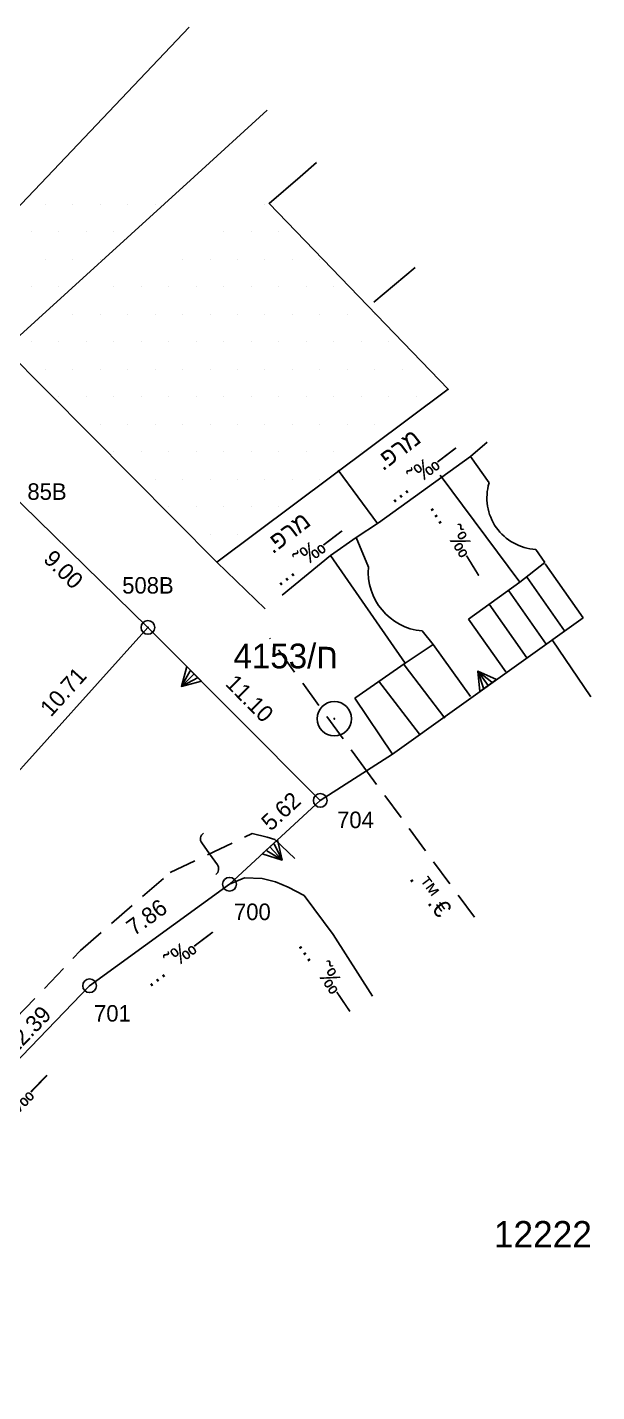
# Model space of a CAD drawing. Header units: feet. Extents: x 199929 to 200372, y 746507 to 746908.
# Drawn here: x 200264.8 to 200290.7, y 746632.3 to 746694.3 of the extents above; entities that cross this region are included whole.
import ezdxf
from ezdxf.enums import TextEntityAlignment as Align

# ---------------------------------------------------------------- set-up
doc = ezdxf.new("R2010")
doc.units = ezdxf.units.FT
doc.header["$LTSCALE"] = 5
doc.header["$MEASUREMENT"] = 0
doc.linetypes.add('HIDDEN', pattern=[0.375, 0.25, -0.125])
doc.layers.get('0').update_dxf_attribs({"linetype": 'CONTINUOUS'})
for name, color, linetype in [('171', 3, 'HIDDEN'), ('1BATIM', 7, 'CONTINUOUS'), ('1KIR-EVEN', 7, 'CONTINUOUS'), ('1MADREGOT', 7, 'CONTINUOUS'), ('1T', 7, 'CONTINUOUS'), ('2GUVER_POLY', 7, 'CONTINUOUS'), ('2NEW_PT', 7, 'CONTINUOUS'), ('701', 3, 'CONTINUOUS'), ('701_H', 3, 'CONTINUOUS'), ('712A', 7, 'CONTINUOUS'), ('9283', 3, 'CONTINUOUS'), ('GVUL_C51-', 7, 'CONTINUOUS'), ('OLD_FRONTS', 7, 'CONTINUOUS'), ('SHACHEN', 7, 'CONTINUOUS'), ('TR_ANOT_FRONTS', 7, 'CONTINUOUS'), ('TR_ANOT_L', 7, 'CONTINUOUS'), ('TR_GUSH_MARKS', 7, 'CONTINUOUS')]:
    doc.layers.add(name, color=color, linetype=linetype)
doc.styles.add('TRHEBTXT', font='HEBTXT.SHX')

# ---------------------------------------------------------------- blocks, each defined once
blk = doc.blocks.new('TRP0002')
at = {"linetype": 'Continuous'}
blk.add_circle((0, 0, 3000), 0.5, dxfattribs=at)
blk.add_point((0, 0))
at = {"style": 'TRHEBTXT', "flags": 8}
blk.add_attdef('NAME', text='', height=1.2, dxfattribs=at).set_placement((0, 2.1), align=Align.BOTTOM_CENTER)
blk.add_attdef('HIGHTM', text='', height=1.6, dxfattribs=at).set_placement((-1, 0), align=Align.RIGHT)
blk.add_attdef('HIGHTC', (1, 0), '', height=1.6, dxfattribs=at)
blk.add_attdef('MARK', text='', height=2, dxfattribs=at).set_placement((0, -1.3), align=Align.TOP_CENTER)
blk = doc.blocks.new('*X93')
at = {"color": 0}
for p, q in [((200265.625, 746686.25), (200265.625, 746686.25)), ((200266.875, 746686.25), (200266.875, 746686.25)), ((200268.125, 746686.25), (200268.125, 746686.25)), ((200269.375, 746686.25), (200269.375, 746686.25)), ((200270.625, 746686.25), (200270.625, 746686.25)), ((200263.75, 746685), (200263.75, 746685)), ((200265, 746685), (200265, 746685)), ((200266.25, 746685), (200266.25, 746685)), ((200267.5, 746685), (200267.5, 746685)), ((200268.75, 746685), (200268.75, 746685)), ((200263.125, 746683.75), (200263.125, 746683.75)), ((200264.375, 746683.75), (200264.375, 746683.75)), ((200265.625, 746683.75), (200265.625, 746683.75)), ((200266.875, 746683.75), (200266.875, 746683.75)), ((200268.125, 746683.75), (200268.125, 746683.75)), ((200261.25, 746682.5), (200261.25, 746682.5)), ((200262.5, 746682.5), (200262.5, 746682.5)), ((200263.75, 746682.5), (200263.75, 746682.5)), ((200265, 746682.5), (200265, 746682.5)), ((200266.25, 746682.5), (200266.25, 746682.5)), ((200263.125, 746681.25), (200263.125, 746681.25)), ((200264.375, 746681.25), (200264.375, 746681.25)), ((200263.75, 746680), (200263.75, 746680))]:
    blk.add_line(p, q, dxfattribs=at)
blk = doc.blocks.new('*X97')
at = {"color": 0}
for p, q in [((200275.625, 746686.25), (200275.625, 746686.25)), ((200273.75, 746685), (200273.75, 746685)), ((200275, 746685), (200275, 746685)), ((200276.25, 746685), (200276.25, 746685)), ((200271.875, 746683.75), (200271.875, 746683.75)), ((200273.125, 746683.75), (200273.125, 746683.75)), ((200274.375, 746683.75), (200274.375, 746683.75)), ((200275.625, 746683.75), (200275.625, 746683.75)), ((200276.875, 746683.75), (200276.875, 746683.75)), ((200278.125, 746683.75), (200278.125, 746683.75)), ((200268.75, 746682.5), (200268.75, 746682.5)), ((200270, 746682.5), (200270, 746682.5)), ((200271.25, 746682.5), (200271.25, 746682.5)), ((200272.5, 746682.5), (200272.5, 746682.5)), ((200273.75, 746682.5), (200273.75, 746682.5)), ((200275, 746682.5), (200275, 746682.5)), ((200276.25, 746682.5), (200276.25, 746682.5)), ((200277.5, 746682.5), (200277.5, 746682.5)), ((200278.75, 746682.5), (200278.75, 746682.5)), ((200266.875, 746681.25), (200266.875, 746681.25)), ((200268.125, 746681.25), (200268.125, 746681.25)), ((200269.375, 746681.25), (200269.375, 746681.25)), ((200270.625, 746681.25), (200270.625, 746681.25)), ((200271.875, 746681.25), (200271.875, 746681.25)), ((200273.125, 746681.25), (200273.125, 746681.25)), ((200274.375, 746681.25), (200274.375, 746681.25)), ((200275.625, 746681.25), (200275.625, 746681.25)), ((200276.875, 746681.25), (200276.875, 746681.25)), ((200278.125, 746681.25), (200278.125, 746681.25)), ((200279.375, 746681.25), (200279.375, 746681.25)), ((200280.625, 746681.25), (200280.625, 746681.25)), ((200265, 746680), (200265, 746680)), ((200266.25, 746680), (200266.25, 746680)), ((200267.5, 746680), (200267.5, 746680)), ((200268.75, 746680), (200268.75, 746680)), ((200270, 746680), (200270, 746680)), ((200271.25, 746680), (200271.25, 746680)), ((200272.5, 746680), (200272.5, 746680)), ((200273.75, 746680), (200273.75, 746680)), ((200275, 746680), (200275, 746680)), ((200276.25, 746680), (200276.25, 746680)), ((200277.5, 746680), (200277.5, 746680)), ((200278.75, 746680), (200278.75, 746680)), ((200280, 746680), (200280, 746680)), ((200281.25, 746680), (200281.25, 746680)), ((200265.625, 746678.75), (200265.625, 746678.75)), ((200266.875, 746678.75), (200266.875, 746678.75)), ((200268.125, 746678.75), (200268.125, 746678.75)), ((200269.375, 746678.75), (200269.375, 746678.75)), ((200270.625, 746678.75), (200270.625, 746678.75)), ((200271.875, 746678.75), (200271.875, 746678.75)), ((200273.125, 746678.75), (200273.125, 746678.75)), ((200274.375, 746678.75), (200274.375, 746678.75)), ((200275.625, 746678.75), (200275.625, 746678.75)), ((200276.875, 746678.75), (200276.875, 746678.75)), ((200278.125, 746678.75), (200278.125, 746678.75)), ((200279.375, 746678.75), (200279.375, 746678.75)), ((200280.625, 746678.75), (200280.625, 746678.75)), ((200281.875, 746678.75), (200281.875, 746678.75)), ((200266.25, 746677.5), (200266.25, 746677.5)), ((200267.5, 746677.5), (200267.5, 746677.5)), ((200268.75, 746677.5), (200268.75, 746677.5)), ((200270, 746677.5), (200270, 746677.5)), ((200271.25, 746677.5), (200271.25, 746677.5)), ((200272.5, 746677.5), (200272.5, 746677.5)), ((200273.75, 746677.5), (200273.75, 746677.5)), ((200275, 746677.5), (200275, 746677.5)), ((200276.25, 746677.5), (200276.25, 746677.5)), ((200277.5, 746677.5), (200277.5, 746677.5)), ((200278.75, 746677.5), (200278.75, 746677.5)), ((200280, 746677.5), (200280, 746677.5)), ((200281.25, 746677.5), (200281.25, 746677.5)), ((200282.5, 746677.5), (200282.5, 746677.5)), ((200268.125, 746676.25), (200268.125, 746676.25)), ((200269.375, 746676.25), (200269.375, 746676.25)), ((200270.625, 746676.25), (200270.625, 746676.25)), ((200271.875, 746676.25), (200271.875, 746676.25)), ((200273.125, 746676.25), (200273.125, 746676.25)), ((200274.375, 746676.25), (200274.375, 746676.25)), ((200275.625, 746676.25), (200275.625, 746676.25)), ((200276.875, 746676.25), (200276.875, 746676.25)), ((200278.125, 746676.25), (200278.125, 746676.25)), ((200279.375, 746676.25), (200279.375, 746676.25)), ((200280.625, 746676.25), (200280.625, 746676.25)), ((200268.75, 746675), (200268.75, 746675)), ((200270, 746675), (200270, 746675)), ((200271.25, 746675), (200271.25, 746675)), ((200272.5, 746675), (200272.5, 746675)), ((200273.75, 746675), (200273.75, 746675)), ((200275, 746675), (200275, 746675)), ((200276.25, 746675), (200276.25, 746675)), ((200277.5, 746675), (200277.5, 746675)), ((200278.75, 746675), (200278.75, 746675)), ((200280, 746675), (200280, 746675)), ((200270.625, 746673.75), (200270.625, 746673.75)), ((200271.875, 746673.75), (200271.875, 746673.75)), ((200273.125, 746673.75), (200273.125, 746673.75)), ((200274.375, 746673.75), (200274.375, 746673.75)), ((200275.625, 746673.75), (200275.625, 746673.75)), ((200276.875, 746673.75), (200276.875, 746673.75)), ((200278.125, 746673.75), (200278.125, 746673.75)), ((200271.25, 746672.5), (200271.25, 746672.5)), ((200272.5, 746672.5), (200272.5, 746672.5)), ((200273.75, 746672.5), (200273.75, 746672.5)), ((200275, 746672.5), (200275, 746672.5)), ((200276.25, 746672.5), (200276.25, 746672.5)), ((200273.125, 746671.25), (200273.125, 746671.25)), ((200274.375, 746671.25), (200274.375, 746671.25))]:
    blk.add_line(p, q, dxfattribs=at)
blk = doc.blocks.new('ANOT1')
at = {"style": 'TRHEBTXT', "flags": 8}
blk.add_attdef('TEXT', text='', height=1.28, dxfattribs=at).set_placement((0, -1.497), align=Align.TOP_CENTER)
blk = doc.blocks.new('ANOT13')
at = {"style": 'TRHEBTXT', "flags": 8}
blk.add_attdef('TEXT', text='', height=1.28, dxfattribs=at).set_placement((0.044, -1.475), align=Align.TOP_CENTER)
blk = doc.blocks.new('TRP0012')
at = {"linetype": 'Continuous'}
for centre, radius in [((0, 0, 3000), 1.25), ((0, 0, 3001), 0.03)]:
    blk.add_circle(centre, radius, dxfattribs=at)
blk.add_point((0, 0))
at = {"style": 'TRHEBTXT', "flags": 8}
blk.add_attdef('NAME', text='', height=1.8, dxfattribs=at).set_placement((0, 2.1), align=Align.BOTTOM_CENTER)
blk.add_attdef('HIGHTM', text='', height=1.6, dxfattribs=at).set_placement((-1.75, 0), align=Align.RIGHT)
blk.add_attdef('HIGHTC', (1.75, 0), '', height=1.6, dxfattribs=at)
blk.add_attdef('MARK', text='', height=2, dxfattribs=at).set_placement((0, -1.75), align=Align.TOP_CENTER)
blk = doc.blocks.new('TR_FRONT')
at = {"style": 'TRHEBTXT', "flags": 8}
blk.add_attdef('FRONT', text='', height=1.2, dxfattribs=at).set_placement((0, -1), align=Align.TOP_CENTER)
blk = doc.blocks.new('ANOT105')
blk.add_lwpolyline([(0.255, 1.539, 0.414214), (-0.158, 0.965), (0, 0), (0.184, -0.968, -0.414214), (-0.213, -1.553)], format="xyb")
blk = doc.blocks.new('GUSHMARK')
for p, q in [((-0.025, 0.772), (-0.262, 0.028)), ((0, 0.867), (0, 0)), ((0.023, 0.765), (0.24, 0.036))]:
    blk.add_line(p, q)
at = {"layer": 'TR_GUSH_MARKS'}
blk.add_lwpolyline([(0.501, 0), (0, 0.867), (-0.501, 0)], close=True, dxfattribs=at)
blk = doc.blocks.new('ANOT101')
at = {"xscale": 1.5, "yscale": 1.5, "zscale": 1.5}
blk.add_blockref('GUSHMARK', (0, 0), dxfattribs=at)
blk = doc.blocks.new('*U286')
at = {"layer": '1T', "style": 'TRHEBTXT'}
blk.add_text('12222 ™…‚', height=1.2, dxfattribs=at).set_placement((200286.036, 746638.829))

msp = doc.modelspace()

# ---------------------------------------------------------------- linework, layer by layer
at = {"layer": '171'}
for p, q in [((200280.29, 746660.44), (200275.845, 746666.521)), ((200285.15, 746653.84), (200280.29, 746660.44))]:
    msp.add_line(p, q, dxfattribs=at)
msp.add_lwpolyline([(200197.85, 746572.54), (200197.08, 746573.6), (200196.88, 746574.42), (200196.88, 746575.11), (200196.99, 746575.53), (200197.27, 746576.62), (200202.88, 746583.47), (200209.21, 746590.08), (200219.84, 746601.48), (200228.48, 746610.85), (200239.3, 746622.95), (200250.05, 746634.33), (200267.23, 746652.32), (200271.31, 746655.87), (200275.04, 746657.64), (200275.72, 746657.48), (200276.08, 746657.38), (200277.39, 746656.12)], dxfattribs=at)
at = {"layer": '1BATIM'}
msp.add_line((200288.69, 746666.45), (200290.446, 746663.858), dxfattribs=at)
at = {"layer": '1KIR-EVEN'}
for p, q in [((200285.74, 746675.44), (200284.98, 746674.78)), ((200284.98, 746674.78), (200280.79, 746671.76)), ((200285.82, 746673.58), (200284.98, 746674.78)), ((200287.22, 746669.07), (200283.6, 746673.94)), ((200279.77, 746671.1), (200280.79, 746671.76)), ((200278.6, 746670.28), (200279.77, 746671.1)), ((200279.77, 746671.1), (200280.338, 746669.748)), ((200288.35, 746669.96), (200287.94, 746670.56)), ((200278.6, 746670.28), (200276.4, 746668.48)), ((200278.6, 746670.28), (200282, 746665.39)), ((200287.22, 746669.07), (200288.35, 746669.96)), ((200284.88, 746667.39), (200287.22, 746669.07)), ((200283.28, 746666.23), (200282.77, 746666.85)), ((200282, 746665.39), (200283.28, 746666.23)), ((200282, 746665.39), (200279.71, 746663.8))]:
    msp.add_line(p, q, dxfattribs=at)
for centre, radius, start, end in [((200288.068, 746672.904), 2.347, 163.25954, 266.87715), ((200283.024, 746669.542), 2.704, 175.16556, 264.59981)]:
    msp.add_arc(centre, radius, start, end, dxfattribs=at)
at = {"layer": '1MADREGOT'}
for p, q in [((200288.378, 746669.897), (200290.094, 746667.455)), ((200287.555, 746669.276), (200289.257, 746666.854)), ((200286.72, 746668.681), (200288.422, 746666.258)), ((200285.827, 746668.07), (200287.542, 746665.628)), ((200284.88, 746667.39), (200286.576, 746664.988)), ((200283.28, 746666.23), (200284.97, 746663.865)), ((200281.953, 746665.307), (200283.81, 746662.889)), ((200280.785, 746664.589), (200282.648, 746662.162)), ((200279.71, 746663.8), (200281.43, 746661.25))]:
    msp.add_line(p, q, dxfattribs=at)
at = {"layer": '701'}
for points in [[(200265.712, 746687.5), (200272.178, 746694.292)], [(200265.712, 746687.5), (200272.178, 746694.292)], [(200275.722, 746690.526), (200272.396, 746687.5)], [(200275.722, 746690.526), (200272.396, 746687.5)], [(200277.966, 746688.141), (200277.224, 746687.5)], [(200277.966, 746688.141), (200277.224, 746687.5)], [(200272.396, 746687.5), (200263.8, 746679.68), (200260.99, 746682.54), (200265.712, 746687.5)], [(200277.224, 746687.5), (200275.81, 746686.28), (200283.96, 746677.84), (200273.43, 746669.98), (200263.8, 746679.68)], [(200280.58, 746681.79), (200282.453, 746683.373)]]:
    msp.add_lwpolyline(points, dxfattribs=at)
at = {"layer": '712A'}
for p, q in [((200280.737, 746671.735), (200278.954, 746674.163)), ((200273.43, 746669.98), (200275.627, 746667.854))]:
    msp.add_line(p, q, dxfattribs=at)
at = {"layer": '9283'}
msp.add_lwpolyline([(200280.52, 746650.25), (200278.73, 746653.06), (200277.4, 746654.83), (200276.68, 746655.2), (200276.11, 746655.45), (200275.49, 746655.6), (200274.7, 746655.63), (200274.01, 746655.34)], dxfattribs=at)
at = {"layer": 'GVUL_C51-'}
for p, q in [((200263.86, 746673.3), (200270.3, 746667.013)), ((200263.13, 746659.06), (200270.3, 746667.013)), ((200270.3, 746667.013), (200278.141, 746659.15)), ((200274.01, 746655.34), (200278.141, 746659.15)), ((200267.643, 746650.726), (200274.01, 746655.34)), ((200259.047, 746641.796), (200267.643, 746650.726))]:
    msp.add_line(p, q, dxfattribs=at)
at = {"layer": 'SHACHEN'}
for p, q in [((200281.43, 746661.25), (200290.094, 746667.455)), ((200278.141, 746659.15), (200281.43, 746661.25))]:
    msp.add_line(p, q, dxfattribs=at)

# ---------------------------------------------------------------- block references
msp.add_blockref('*U286', (0, 0))
at = {"layer": '2GUVER_POLY'}
ref = msp.add_blockref('TRP0012', (200278.78, 746662.86), dxfattribs=dict(at, xscale=0.625, yscale=0.625, zscale=0.625))
ref.add_attrib('NAME', '4153/ח', dxfattribs={"layer": '0', "height": 1.125, "style": 'TRHEBTXT', "flags": 8}).set_placement((200276.571, 746664.814), align=Align.BOTTOM_CENTER)
at = {"layer": '2NEW_PT'}
ref = msp.add_blockref('TRP0002', (200263.86, 746673.3), dxfattribs=dict(at, xscale=0.625, yscale=0.625, zscale=0.625))
ref.add_attrib('NAME', '85B', dxfattribs={"layer": '0', "height": 0.75, "style": 'TRHEBTXT', "flags": 8}).set_placement((200265.708, 746672.587), align=Align.BOTTOM_CENTER)
at = {"layer": '2NEW_PT', "xscale": 0.625, "yscale": 0.625, "zscale": 0.625}
msp.add_blockref('TRP0002', (200270.3, 746667.013), dxfattribs=at).add_auto_attribs({'NAME': '508B'})
at = {"layer": '2NEW_PT'}
ref = msp.add_blockref('TRP0002', (200278.141, 746659.15), dxfattribs=dict(at, xscale=0.625, yscale=0.625, zscale=0.625))
ref.add_attrib('NAME', '704', dxfattribs={"layer": '0', "height": 0.75, "style": 'TRHEBTXT', "flags": 8}).set_placement((200279.741, 746657.665), align=Align.BOTTOM_CENTER)
ref = msp.add_blockref('TRP0002', (200274.01, 746655.34), dxfattribs=dict(at, xscale=0.625, yscale=0.625, zscale=0.625))
ref.add_attrib('NAME', '700', dxfattribs={"layer": '0', "height": 0.75, "style": 'TRHEBTXT', "flags": 8}).set_placement((200275.051, 746653.485), align=Align.BOTTOM_CENTER)
ref = msp.add_blockref('TRP0002', (200267.643, 746650.726), dxfattribs=dict(at, xscale=0.625, yscale=0.625, zscale=0.625))
ref.add_attrib('NAME', '701', dxfattribs={"layer": '0', "height": 0.75, "style": 'TRHEBTXT', "flags": 8}).set_placement((200268.684, 746648.871), align=Align.BOTTOM_CENTER)
at = {"layer": '701_H'}
for name in ['*X93', '*X97']:
    msp.add_blockref(name, (0, 0), dxfattribs=at)
at = {"layer": 'OLD_FRONTS'}
ref = msp.add_blockref('TR_FRONT', (200267.08, 746670.157), dxfattribs=dict(at, xscale=0.625, yscale=0.625, zscale=0.625, rotation=135.6902771992981))
ref.add_attrib('FRONT', '9.00', dxfattribs={"layer": '0', "height": 0.75, "rotation": 315.69028, "style": 'TRHEBTXT', "flags": 8}).set_placement((200266.722, 746669.916), align=Align.TOP_CENTER)
ref = msp.add_blockref('TR_FRONT', (200266.715, 746663.037), dxfattribs=dict(at, xscale=0.625, yscale=0.625, zscale=0.625, rotation=227.963807898448))
ref.add_attrib('FRONT', '10.71', dxfattribs={"layer": '0', "height": 0.75, "rotation": 47.96381, "style": 'TRHEBTXT', "flags": 8}).set_placement((200266.169, 746664.343), align=Align.TOP_CENTER)
at = {"layer": 'TR_ANOT_FRONTS'}
ref = msp.add_blockref('TR_FRONT', (200274.221, 746663.081), dxfattribs=dict(at, xscale=0.625, yscale=0.625, zscale=0.625, rotation=134.9173492909846))
ref.add_attrib('FRONT', '11.10', dxfattribs={"layer": '0', "height": 0.75, "rotation": 314.91735, "style": 'TRHEBTXT', "flags": 8}).set_placement((200275.194, 746664.052), align=Align.TOP_CENTER)
ref = msp.add_blockref('TR_FRONT', (200276.075, 746657.245), dxfattribs=dict(at, xscale=0.625, yscale=0.625, zscale=0.625, rotation=222.6832817459949))
ref.add_attrib('FRONT', '5.62', dxfattribs={"layer": '0', "height": 0.75, "rotation": 42.68328, "style": 'TRHEBTXT', "flags": 8}).set_placement((200276.095, 746658.935), align=Align.TOP_CENTER)
ref = msp.add_blockref('TR_FRONT', (200270.826, 746653.033), dxfattribs=dict(at, xscale=0.625, yscale=0.625, zscale=0.625, rotation=215.9301588287807))
ref.add_attrib('FRONT', '7.86', dxfattribs={"layer": '0', "height": 0.75, "rotation": 35.93016, "style": 'TRHEBTXT', "flags": 8}).set_placement((200270.02, 746654.146), align=Align.TOP_CENTER)
ref = msp.add_blockref('TR_FRONT', (200263.345, 746646.261), dxfattribs=dict(at, xscale=0.625, yscale=0.625, zscale=0.625, rotation=226.090341579573))
ref.add_attrib('FRONT', '12.39', dxfattribs={"layer": '0', "height": 0.75, "rotation": 46.09034, "style": 'TRHEBTXT', "flags": 8}).set_placement((200264.55, 746648.97), align=Align.TOP_CENTER)
at = {"layer": 'TR_ANOT_L'}
ref = msp.add_blockref('ANOT13', (200276.829, 746676.51), dxfattribs=dict(at, xscale=0.625, yscale=0.625, zscale=0.625, rotation=37.31476710149737))
ref.add_attrib('TEXT', '.פרמ', dxfattribs={"layer": '0', "height": 0.8, "rotation": 37.31477, "style": 'TRHEBTXT', "flags": 8}).set_placement((200281.405, 746675.42), align=Align.TOP_CENTER)
ref = msp.add_blockref('ANOT13', (200277.9, 746675.496), dxfattribs=dict(at, xscale=0.625, yscale=0.625, zscale=0.625, rotation=37.31476710149737))
ref.add_attrib('TEXT', '… ˜‰—', dxfattribs={"layer": '0', "height": 0.8, "rotation": 37.31477, "style": 'TRHEBTXT', "flags": 8}).set_placement((200282.476, 746674.407), align=Align.TOP_CENTER)
ref = msp.add_blockref('ANOT13', (200286.544, 746673.655), dxfattribs=dict(at, xscale=0.625, yscale=0.625, zscale=0.625, rotation=301.5986720000764))
ref.add_attrib('TEXT', '… ˜‰—', dxfattribs={"layer": '0', "height": 0.8, "rotation": 301.59867, "style": 'TRHEBTXT', "flags": 8}).set_placement((200284.771, 746671.274), align=Align.TOP_CENTER)
ref = msp.add_blockref('ANOT13', (200272.714, 746671.722), dxfattribs=dict(at, xscale=0.625, yscale=0.625, zscale=0.625, rotation=37.31476710149737))
ref.add_attrib('TEXT', '… ˜‰—', dxfattribs={"layer": '0', "height": 0.8, "rotation": 37.31477, "style": 'TRHEBTXT', "flags": 8}).set_placement((200277.29, 746670.633), align=Align.TOP_CENTER)
ref = msp.add_blockref('ANOT13', (200271.811, 746672.736), dxfattribs=dict(at, xscale=0.625, yscale=0.625, zscale=0.625, rotation=37.31476710149737))
ref.add_attrib('TEXT', '.פרמ', dxfattribs={"layer": '0', "height": 0.8, "rotation": 37.31477, "style": 'TRHEBTXT', "flags": 8}).set_placement((200276.388, 746671.647), align=Align.TOP_CENTER)
for name, p, xscale, yscale, zscale, rotation in [('ANOT101', (200272.4, 746664.907), 0.625, 0.625, 0.625, 134.9173492909846), ('ANOT101', (200285.782, 746664.367), 0.6250000000000007, 0.6250000000000007, 0.6250000000000007, 35.60916656851052), ('ANOT105', (200273.094, 746656.717), 0.6250000000000001, 0.6250000000000001, 0.6250000000000001, 25.3857813133534), ('ANOT101', (200275.848, 746657.035), 0.625, 0.625, 0.625, 222.6832817459949)]:
    msp.add_blockref(name, p, dxfattribs=dict(at, xscale=xscale, yscale=yscale, zscale=zscale, rotation=rotation))
ref = msp.add_blockref('ANOT1', (200279.738, 746661.18), dxfattribs=dict(at, xscale=0.625, yscale=0.625, zscale=0.625, rotation=306.7214083605079))
ref.add_attrib('TEXT', '.™.€', dxfattribs={"layer": '0', "height": 0.8, "rotation": 306.72141, "style": 'TRHEBTXT', "flags": 8}).set_placement((200283.484, 746655.15), align=Align.TOP_CENTER)
at = {"layer": 'TR_ANOT_L', "xscale": 0.625, "yscale": 0.625, "zscale": 0.625}
for p, rotation in [((200270.832, 746653.124), 37.07155228859239), ((200279.576, 746651.976), 304.0301210001608)]:
    msp.add_blockref('ANOT13', p, dxfattribs=dict(at, rotation=rotation)).add_auto_attribs({'TEXT': '… ˜‰—'})
at = {"layer": 'TR_ANOT_L'}
ref = msp.add_blockref('ANOT13', (200261.913, 746644.774), dxfattribs=dict(at, xscale=0.625, yscale=0.625, zscale=0.625, rotation=46.09034157957307))
ref.add_attrib('TEXT', '… ˜‰—', dxfattribs={"layer": '0', "height": 0.8, "rotation": 46.09034, "style": 'TRHEBTXT', "flags": 8}).set_placement((200264.009, 746645.621), align=Align.TOP_CENTER)

doc.saveas('drawing.dxf')
